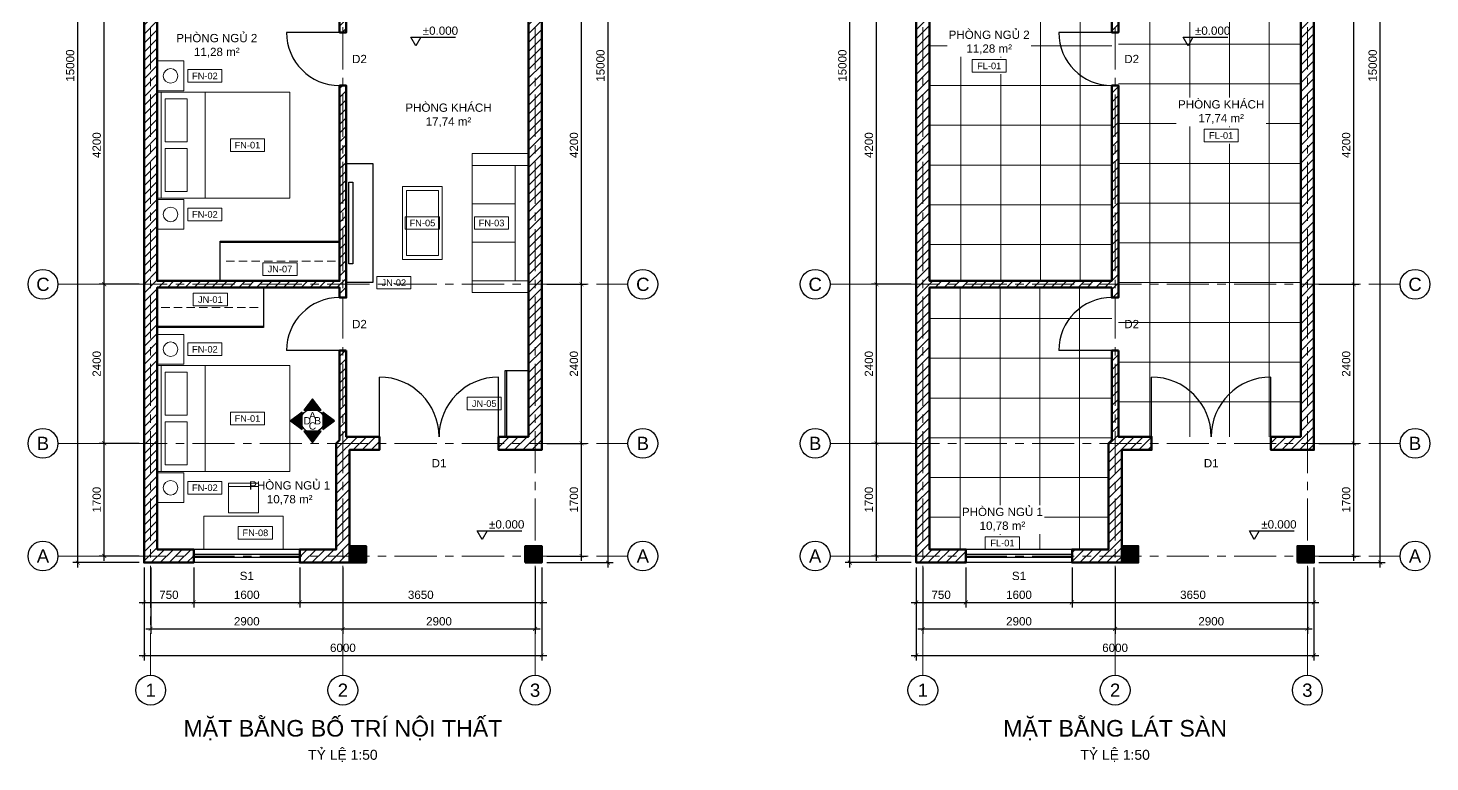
# Model space of a CAD drawing. Header units: millimetres. Extents: x -3500 to 198005, y -63125 to 18900.
# Drawn here: x 79638 to 100788, y -3008 to 8067 of the extents above; entities that cross this region are included whole.
import ezdxf
from ezdxf.enums import TextEntityAlignment as Align

# ---------------------------------------------------------------- set-up
doc = ezdxf.new("R2010")
doc.units = ezdxf.units.MM
doc.header["$LTSCALE"] = 40
doc.linetypes.add('CENTER', pattern=[50.8, 31.75, -6.35, 6.35, -6.35])
doc.linetypes.add('HIDDEN', pattern=[9.525, 6.35, -3.175])
for name, color, linetype, lineweight in [('A-ANNO-DIMS', 1, 'Continuous', 18), ('A-ANNO-NOTE', 7, 'Continuous', 18), ('A-ANNO-ROOM', 7, 'Continuous', 25), ('A-ANNO-SYMB', 7, 'Continuous', 25), ('A-ANNO-TEXT', 7, 'Continuous', 18), ('A-DOOR', 3, 'Continuous', 25), ('A-FLOR-CASE', 30, 'Continuous', 25), ('A-FLOR-PATT', 8, 'Continuous', 9), ('A-FURN', 8, 'Continuous', 18), ('A-GLAZ', 4, 'Continuous', 25), ('A-HIDD', 8, 'HIDDEN', 18), ('A-WALL', 7, 'Continuous', 50), ('A-WALL-PATT', 8, 'Continuous', 9), ('S-COLS', 7, 'Continuous', 50), ('S-COLS-PATT', 8, 'Continuous', 9), ('S-GRID', 1, 'CENTER', 18), ('S-GRID-IDEN', 7, 'Continuous', 25)]:
    doc.layers.add(name, color=color, linetype=linetype, lineweight=lineweight)
doc.styles.add('MCP-ARIAL', font='arial.ttf')
doc.dimstyles.new('MCP-1-50', dxfattribs={"dimscale": 50, "dimtxt": 2.5, "dimasz": 1.2, "dimexe": 1.5, "dimexo": 1.5, "dimgap": 1, "dimtad": 1, "dimdec": 0, "dimdsep": 46, "dimtxsty": 'MCP-ARIAL', "dimblk": 'ARCHTICK', "dimblk1": 'ARCHTICK', "dimblk2": 'ARCHTICK', "dimcen": 0.09, "dimdle": 1.5, "dimclrd": 256, "dimclre": 256, "dimclrt": 256, "dimadec": 0, "dimazin": 0, "dimtfac": 1, "dimtdec": 4, "dimtmove": 2, "dimatfit": 3, "dimfxl": 1, "dimtolj": 1, "dimtzin": 0, "dimarcsym": 0})

# ---------------------------------------------------------------- blocks, each defined once
blk = doc.blocks.new('_ArchTick')
at = {"color": 0, "linetype": 'ByBlock', "const_width": 0.15}
blk.add_lwpolyline([(-0.5, -0.5), (0.5, 0.5)], dxfattribs=at)
blk = doc.blocks.new('*D90')
at = {"layer": 'A-ANNO-DIMS', "lineweight": -2, "transparency": 16777216}
for p, q in [((81388, -75), (81388, -675)), ((82138, -75), (82138, -675)), ((81313, -600), (82213, -600))]:
    blk.add_line(p, q, dxfattribs=at)
at = {"layer": 'Defpoints', "color": 0, "transparency": 16777216}
for p in [(81388, 0), (82138, 0), (82138, -600)]:
    blk.add_point(p, dxfattribs=at)
at = {"layer": 'A-ANNO-DIMS', "lineweight": -2, "transparency": 16777216, "xscale": 60, "yscale": 60, "zscale": 60, "rotation": 180}
blk.add_blockref('_ArchTick', (81388, -600), dxfattribs=at)
at = {"layer": 'A-ANNO-DIMS', "lineweight": -2, "transparency": 16777216, "xscale": 60, "yscale": 60, "zscale": 60}
blk.add_blockref('_ArchTick', (82138, -600), dxfattribs=at)
at = {"layer": 'A-ANNO-DIMS', "transparency": 16777216, "insert": (81763, -486), "char_height": 125, "attachment_point": 5, "style": 'MCP-ARIAL'}
blk.add_mtext('\\A1;750', dxfattribs=at)
blk = doc.blocks.new('*D91')
at = {"layer": 'A-ANNO-DIMS', "lineweight": -2, "transparency": 16777216}
for p, q in [((82138, -75), (82138, -675)), ((83738, -75), (83738, -675)), ((82063, -600), (83813, -600))]:
    blk.add_line(p, q, dxfattribs=at)
at = {"layer": 'Defpoints', "color": 0, "transparency": 16777216}
for p in [(82138, 0), (83738, 0), (83738, -600)]:
    blk.add_point(p, dxfattribs=at)
at = {"layer": 'A-ANNO-DIMS', "lineweight": -2, "transparency": 16777216, "xscale": 60, "yscale": 60, "zscale": 60, "rotation": 180}
blk.add_blockref('_ArchTick', (82138, -600), dxfattribs=at)
at = {"layer": 'A-ANNO-DIMS', "lineweight": -2, "transparency": 16777216, "xscale": 60, "yscale": 60, "zscale": 60}
blk.add_blockref('_ArchTick', (83738, -600), dxfattribs=at)
at = {"layer": 'A-ANNO-DIMS', "transparency": 16777216, "insert": (82938, -486), "char_height": 125, "attachment_point": 5, "style": 'MCP-ARIAL'}
blk.add_mtext('\\A1;1600', dxfattribs=at)
blk = doc.blocks.new('*D92')
at = {"layer": 'A-ANNO-DIMS', "lineweight": -2, "transparency": 16777216}
for p, q in [((83738, -75), (83738, -675)), ((87388, -75), (87388, -675)), ((83663, -600), (87463, -600))]:
    blk.add_line(p, q, dxfattribs=at)
at = {"layer": 'Defpoints', "color": 0, "transparency": 16777216}
for p in [(83738, 0), (87388, 0), (87388, -600)]:
    blk.add_point(p, dxfattribs=at)
at = {"layer": 'A-ANNO-DIMS', "lineweight": -2, "transparency": 16777216, "xscale": 60, "yscale": 60, "zscale": 60, "rotation": 180}
blk.add_blockref('_ArchTick', (83738, -600), dxfattribs=at)
at = {"layer": 'A-ANNO-DIMS', "lineweight": -2, "transparency": 16777216, "xscale": 60, "yscale": 60, "zscale": 60}
blk.add_blockref('_ArchTick', (87388, -600), dxfattribs=at)
at = {"layer": 'A-ANNO-DIMS', "transparency": 16777216, "insert": (85563, -486), "char_height": 125, "attachment_point": 5, "style": 'MCP-ARIAL'}
blk.add_mtext('\\A1;3650', dxfattribs=at)
blk = doc.blocks.new('*D93')
at = {"layer": 'A-ANNO-DIMS', "lineweight": -2, "transparency": 16777216}
for p, q in [((81488, -75), (81488, -1075)), ((84388, -75), (84388, -1075)), ((81413, -1000), (84463, -1000))]:
    blk.add_line(p, q, dxfattribs=at)
at = {"layer": 'Defpoints', "color": 0, "transparency": 16777216}
for p in [(81488, 0), (84388, 0), (84388, -1000)]:
    blk.add_point(p, dxfattribs=at)
at = {"layer": 'A-ANNO-DIMS', "lineweight": -2, "transparency": 16777216, "xscale": 60, "yscale": 60, "zscale": 60, "rotation": 180}
blk.add_blockref('_ArchTick', (81488, -1000), dxfattribs=at)
at = {"layer": 'A-ANNO-DIMS', "lineweight": -2, "transparency": 16777216, "xscale": 60, "yscale": 60, "zscale": 60}
blk.add_blockref('_ArchTick', (84388, -1000), dxfattribs=at)
at = {"layer": 'A-ANNO-DIMS', "transparency": 16777216, "insert": (82938, -886), "char_height": 125, "attachment_point": 5, "style": 'MCP-ARIAL'}
blk.add_mtext('\\A1;2900', dxfattribs=at)
blk = doc.blocks.new('*D94')
at = {"layer": 'A-ANNO-DIMS', "lineweight": -2, "transparency": 16777216}
for p, q in [((84388, -75), (84388, -1075)), ((87288, -75), (87288, -1075)), ((84313, -1000), (87363, -1000))]:
    blk.add_line(p, q, dxfattribs=at)
at = {"layer": 'Defpoints', "color": 0, "transparency": 16777216}
for p in [(84388, 0), (87288, 0), (87288, -1000)]:
    blk.add_point(p, dxfattribs=at)
at = {"layer": 'A-ANNO-DIMS', "lineweight": -2, "transparency": 16777216, "xscale": 60, "yscale": 60, "zscale": 60, "rotation": 180}
blk.add_blockref('_ArchTick', (84388, -1000), dxfattribs=at)
at = {"layer": 'A-ANNO-DIMS', "lineweight": -2, "transparency": 16777216, "xscale": 60, "yscale": 60, "zscale": 60}
blk.add_blockref('_ArchTick', (87288, -1000), dxfattribs=at)
at = {"layer": 'A-ANNO-DIMS', "transparency": 16777216, "insert": (85838, -886), "char_height": 125, "attachment_point": 5, "style": 'MCP-ARIAL'}
blk.add_mtext('\\A1;2900', dxfattribs=at)
blk = doc.blocks.new('*D95')
at = {"layer": 'A-ANNO-DIMS', "lineweight": -2, "transparency": 16777216}
for p, q in [((81388, -75), (81388, -1475)), ((87388, -75), (87388, -1475)), ((81313, -1400), (87463, -1400))]:
    blk.add_line(p, q, dxfattribs=at)
at = {"layer": 'Defpoints', "color": 0, "transparency": 16777216}
for p in [(81388, 0), (87388, 0), (87388, -1400)]:
    blk.add_point(p, dxfattribs=at)
at = {"layer": 'A-ANNO-DIMS', "lineweight": -2, "transparency": 16777216, "xscale": 60, "yscale": 60, "zscale": 60, "rotation": 180}
blk.add_blockref('_ArchTick', (81388, -1400), dxfattribs=at)
at = {"layer": 'A-ANNO-DIMS', "lineweight": -2, "transparency": 16777216, "xscale": 60, "yscale": 60, "zscale": 60}
blk.add_blockref('_ArchTick', (87388, -1400), dxfattribs=at)
at = {"layer": 'A-ANNO-DIMS', "transparency": 16777216, "insert": (84388, -1286), "char_height": 125, "attachment_point": 5, "style": 'MCP-ARIAL'}
blk.add_mtext('\\A1;6000', dxfattribs=at)
blk = doc.blocks.new('*D96')
at = {"layer": 'A-ANNO-DIMS', "lineweight": -2, "transparency": 16777216}
for p, q in [((81313, 1800), (80713, 1800)), ((80788, 25), (80788, 1875)), ((81313, 100), (80713, 100))]:
    blk.add_line(p, q, dxfattribs=at)
at = {"layer": 'Defpoints', "color": 0, "transparency": 16777216}
for p in [(80788, 1800), (81388, 1800), (81388, 100)]:
    blk.add_point(p, dxfattribs=at)
at = {"layer": 'A-ANNO-DIMS', "lineweight": -2, "transparency": 16777216, "xscale": 60, "yscale": 60, "zscale": 60}
for p, rotation in [((80788, 1800), 90), ((80788, 100), 270)]:
    blk.add_blockref('_ArchTick', p, dxfattribs=dict(at, rotation=rotation))
at = {"layer": 'A-ANNO-DIMS', "transparency": 16777216, "insert": (80674, 950), "char_height": 125, "attachment_point": 5, "rotation": 90, "style": 'MCP-ARIAL'}
blk.add_mtext('\\A1;1700', dxfattribs=at)
blk = doc.blocks.new('*D97')
at = {"layer": 'A-ANNO-DIMS', "lineweight": -2, "transparency": 16777216}
for p, q in [((80788, 1725), (80788, 4275)), ((81313, 4200), (80713, 4200)), ((81313, 1800), (80713, 1800))]:
    blk.add_line(p, q, dxfattribs=at)
at = {"layer": 'Defpoints', "color": 0, "transparency": 16777216}
for p in [(80788, 4200), (81388, 4200), (81388, 1800)]:
    blk.add_point(p, dxfattribs=at)
at = {"layer": 'A-ANNO-DIMS', "lineweight": -2, "transparency": 16777216, "xscale": 60, "yscale": 60, "zscale": 60}
for p, rotation in [((80788, 4200), 90), ((80788, 1800), 270)]:
    blk.add_blockref('_ArchTick', p, dxfattribs=dict(at, rotation=rotation))
at = {"layer": 'A-ANNO-DIMS', "transparency": 16777216, "insert": (80674, 3000), "char_height": 125, "attachment_point": 5, "rotation": 90, "style": 'MCP-ARIAL'}
blk.add_mtext('\\A1;2400', dxfattribs=at)
blk = doc.blocks.new('*D98')
at = {"layer": 'A-ANNO-DIMS', "lineweight": -2, "transparency": 16777216}
for p, q in [((80788, 4125), (80788, 8475)), ((81313, 8400), (80713, 8400)), ((81313, 4200), (80713, 4200))]:
    blk.add_line(p, q, dxfattribs=at)
at = {"layer": 'Defpoints', "color": 0, "transparency": 16777216}
for p in [(80788, 8400), (81388, 8400), (81388, 4200)]:
    blk.add_point(p, dxfattribs=at)
at = {"layer": 'A-ANNO-DIMS', "lineweight": -2, "transparency": 16777216, "xscale": 60, "yscale": 60, "zscale": 60}
for p, rotation in [((80788, 8400), 90), ((80788, 4200), 270)]:
    blk.add_blockref('_ArchTick', p, dxfattribs=dict(at, rotation=rotation))
at = {"layer": 'A-ANNO-DIMS', "transparency": 16777216, "insert": (80674, 6300), "char_height": 125, "attachment_point": 5, "rotation": 90, "style": 'MCP-ARIAL'}
blk.add_mtext('\\A1;4200', dxfattribs=at)
blk = doc.blocks.new('*D101')
at = {"layer": 'A-ANNO-DIMS', "lineweight": -2, "transparency": 16777216}
for p, q in [((80388, -75), (80388, 15075)), ((81313, 15000), (80313, 15000)), ((81313, 0), (80313, 0))]:
    blk.add_line(p, q, dxfattribs=at)
at = {"layer": 'Defpoints', "color": 0, "transparency": 16777216}
for p in [(80388, 15000), (81388, 15000), (81388, 0)]:
    blk.add_point(p, dxfattribs=at)
at = {"layer": 'A-ANNO-DIMS', "lineweight": -2, "transparency": 16777216, "xscale": 60, "yscale": 60, "zscale": 60}
for p, rotation in [((80388, 15000), 90), ((80388, 0), 270)]:
    blk.add_blockref('_ArchTick', p, dxfattribs=dict(at, rotation=rotation))
at = {"layer": 'A-ANNO-DIMS', "transparency": 16777216, "insert": (80274, 7500), "char_height": 125, "attachment_point": 5, "rotation": 90, "style": 'MCP-ARIAL'}
blk.add_mtext('\\A1;15000', dxfattribs=at)
blk = doc.blocks.new('*D102')
at = {"layer": 'A-ANNO-DIMS', "lineweight": -2, "transparency": 16777216}
for p, q in [((87463, 1800), (88063, 1800)), ((87988, 25), (87988, 1875)), ((87463, 100), (88063, 100))]:
    blk.add_line(p, q, dxfattribs=at)
at = {"layer": 'Defpoints', "color": 0, "transparency": 16777216}
for p in [(87388, 1800), (87988, 1800), (87388, 100)]:
    blk.add_point(p, dxfattribs=at)
at = {"layer": 'A-ANNO-DIMS', "lineweight": -2, "transparency": 16777216, "xscale": 60, "yscale": 60, "zscale": 60}
for p, rotation in [((87988, 1800), 90), ((87988, 100), 270)]:
    blk.add_blockref('_ArchTick', p, dxfattribs=dict(at, rotation=rotation))
at = {"layer": 'A-ANNO-DIMS', "transparency": 16777216, "insert": (87874, 950), "char_height": 125, "attachment_point": 5, "rotation": 90, "style": 'MCP-ARIAL'}
blk.add_mtext('\\A1;1700', dxfattribs=at)
blk = doc.blocks.new('*D103')
at = {"layer": 'A-ANNO-DIMS', "lineweight": -2, "transparency": 16777216}
for p, q in [((87988, 1725), (87988, 4275)), ((87463, 4200), (88063, 4200)), ((87463, 1800), (88063, 1800))]:
    blk.add_line(p, q, dxfattribs=at)
at = {"layer": 'Defpoints', "color": 0, "transparency": 16777216}
for p in [(87388, 4200), (87988, 4200), (87388, 1800)]:
    blk.add_point(p, dxfattribs=at)
at = {"layer": 'A-ANNO-DIMS', "lineweight": -2, "transparency": 16777216, "xscale": 60, "yscale": 60, "zscale": 60}
for p, rotation in [((87988, 4200), 90), ((87988, 1800), 270)]:
    blk.add_blockref('_ArchTick', p, dxfattribs=dict(at, rotation=rotation))
at = {"layer": 'A-ANNO-DIMS', "transparency": 16777216, "insert": (87874, 3000), "char_height": 125, "attachment_point": 5, "rotation": 90, "style": 'MCP-ARIAL'}
blk.add_mtext('\\A1;2400', dxfattribs=at)
blk = doc.blocks.new('*D104')
at = {"layer": 'A-ANNO-DIMS', "lineweight": -2, "transparency": 16777216}
for p, q in [((87988, 4125), (87988, 8475)), ((87463, 8400), (88063, 8400)), ((87463, 4200), (88063, 4200))]:
    blk.add_line(p, q, dxfattribs=at)
at = {"layer": 'Defpoints', "color": 0, "transparency": 16777216}
for p in [(87388, 8400), (87988, 8400), (87388, 4200)]:
    blk.add_point(p, dxfattribs=at)
at = {"layer": 'A-ANNO-DIMS', "lineweight": -2, "transparency": 16777216, "xscale": 60, "yscale": 60, "zscale": 60}
for p, rotation in [((87988, 8400), 90), ((87988, 4200), 270)]:
    blk.add_blockref('_ArchTick', p, dxfattribs=dict(at, rotation=rotation))
at = {"layer": 'A-ANNO-DIMS', "transparency": 16777216, "insert": (87874, 6300), "char_height": 125, "attachment_point": 5, "rotation": 90, "style": 'MCP-ARIAL'}
blk.add_mtext('\\A1;4200', dxfattribs=at)
blk = doc.blocks.new('*D107')
at = {"layer": 'A-ANNO-DIMS', "lineweight": -2, "transparency": 16777216}
for p, q in [((88388, -75), (88388, 15075)), ((87463, 15000), (88463, 15000)), ((87463, 0), (88463, 0))]:
    blk.add_line(p, q, dxfattribs=at)
at = {"layer": 'Defpoints', "color": 0, "transparency": 16777216}
for p in [(87388, 15000), (88388, 15000), (87388, 0)]:
    blk.add_point(p, dxfattribs=at)
at = {"layer": 'A-ANNO-DIMS', "lineweight": -2, "transparency": 16777216, "xscale": 60, "yscale": 60, "zscale": 60}
for p, rotation in [((88388, 15000), 90), ((88388, 0), 270)]:
    blk.add_blockref('_ArchTick', p, dxfattribs=dict(at, rotation=rotation))
at = {"layer": 'A-ANNO-DIMS', "transparency": 16777216, "insert": (88274, 7500), "char_height": 125, "attachment_point": 5, "rotation": 90, "style": 'MCP-ARIAL'}
blk.add_mtext('\\A1;15000', dxfattribs=at)
blk = doc.blocks.new('*D108')
at = {"layer": 'A-ANNO-DIMS', "lineweight": -2, "transparency": 16777216}
for p, q in [((93038, -75), (93038, -675)), ((93788, -75), (93788, -675)), ((92963, -600), (93863, -600))]:
    blk.add_line(p, q, dxfattribs=at)
at = {"layer": 'Defpoints', "color": 0, "transparency": 16777216}
for p in [(93038, 0), (93788, 0), (93788, -600)]:
    blk.add_point(p, dxfattribs=at)
at = {"layer": 'A-ANNO-DIMS', "lineweight": -2, "transparency": 16777216, "xscale": 60, "yscale": 60, "zscale": 60, "rotation": 180}
blk.add_blockref('_ArchTick', (93038, -600), dxfattribs=at)
at = {"layer": 'A-ANNO-DIMS', "lineweight": -2, "transparency": 16777216, "xscale": 60, "yscale": 60, "zscale": 60}
blk.add_blockref('_ArchTick', (93788, -600), dxfattribs=at)
at = {"layer": 'A-ANNO-DIMS', "transparency": 16777216, "insert": (93413, -486), "char_height": 125, "attachment_point": 5, "style": 'MCP-ARIAL'}
blk.add_mtext('\\A1;750', dxfattribs=at)
blk = doc.blocks.new('*D109')
at = {"layer": 'A-ANNO-DIMS', "lineweight": -2, "transparency": 16777216}
for p, q in [((93788, -75), (93788, -675)), ((95388, -75), (95388, -675)), ((93713, -600), (95463, -600))]:
    blk.add_line(p, q, dxfattribs=at)
at = {"layer": 'Defpoints', "color": 0, "transparency": 16777216}
for p in [(93788, 0), (95388, 0), (95388, -600)]:
    blk.add_point(p, dxfattribs=at)
at = {"layer": 'A-ANNO-DIMS', "lineweight": -2, "transparency": 16777216, "xscale": 60, "yscale": 60, "zscale": 60, "rotation": 180}
blk.add_blockref('_ArchTick', (93788, -600), dxfattribs=at)
at = {"layer": 'A-ANNO-DIMS', "lineweight": -2, "transparency": 16777216, "xscale": 60, "yscale": 60, "zscale": 60}
blk.add_blockref('_ArchTick', (95388, -600), dxfattribs=at)
at = {"layer": 'A-ANNO-DIMS', "transparency": 16777216, "insert": (94588, -486), "char_height": 125, "attachment_point": 5, "style": 'MCP-ARIAL'}
blk.add_mtext('\\A1;1600', dxfattribs=at)
blk = doc.blocks.new('*D110')
at = {"layer": 'A-ANNO-DIMS', "lineweight": -2, "transparency": 16777216}
for p, q in [((95388, -75), (95388, -675)), ((99038, -75), (99038, -675)), ((95313, -600), (99113, -600))]:
    blk.add_line(p, q, dxfattribs=at)
at = {"layer": 'Defpoints', "color": 0, "transparency": 16777216}
for p in [(95388, 0), (99038, 0), (99038, -600)]:
    blk.add_point(p, dxfattribs=at)
at = {"layer": 'A-ANNO-DIMS', "lineweight": -2, "transparency": 16777216, "xscale": 60, "yscale": 60, "zscale": 60, "rotation": 180}
blk.add_blockref('_ArchTick', (95388, -600), dxfattribs=at)
at = {"layer": 'A-ANNO-DIMS', "lineweight": -2, "transparency": 16777216, "xscale": 60, "yscale": 60, "zscale": 60}
blk.add_blockref('_ArchTick', (99038, -600), dxfattribs=at)
at = {"layer": 'A-ANNO-DIMS', "transparency": 16777216, "insert": (97213, -486), "char_height": 125, "attachment_point": 5, "style": 'MCP-ARIAL'}
blk.add_mtext('\\A1;3650', dxfattribs=at)
blk = doc.blocks.new('*D111')
at = {"layer": 'A-ANNO-DIMS', "lineweight": -2, "transparency": 16777216}
for p, q in [((93138, -75), (93138, -1075)), ((96038, -75), (96038, -1075)), ((93063, -1000), (96113, -1000))]:
    blk.add_line(p, q, dxfattribs=at)
at = {"layer": 'Defpoints', "color": 0, "transparency": 16777216}
for p in [(93138, 0), (96038, 0), (96038, -1000)]:
    blk.add_point(p, dxfattribs=at)
at = {"layer": 'A-ANNO-DIMS', "lineweight": -2, "transparency": 16777216, "xscale": 60, "yscale": 60, "zscale": 60, "rotation": 180}
blk.add_blockref('_ArchTick', (93138, -1000), dxfattribs=at)
at = {"layer": 'A-ANNO-DIMS', "lineweight": -2, "transparency": 16777216, "xscale": 60, "yscale": 60, "zscale": 60}
blk.add_blockref('_ArchTick', (96038, -1000), dxfattribs=at)
at = {"layer": 'A-ANNO-DIMS', "transparency": 16777216, "insert": (94588, -886), "char_height": 125, "attachment_point": 5, "style": 'MCP-ARIAL'}
blk.add_mtext('\\A1;2900', dxfattribs=at)
blk = doc.blocks.new('*D112')
at = {"layer": 'A-ANNO-DIMS', "lineweight": -2, "transparency": 16777216}
for p, q in [((96038, -75), (96038, -1075)), ((98938, -75), (98938, -1075)), ((95963, -1000), (99013, -1000))]:
    blk.add_line(p, q, dxfattribs=at)
at = {"layer": 'Defpoints', "color": 0, "transparency": 16777216}
for p in [(96038, 0), (98938, 0), (98938, -1000)]:
    blk.add_point(p, dxfattribs=at)
at = {"layer": 'A-ANNO-DIMS', "lineweight": -2, "transparency": 16777216, "xscale": 60, "yscale": 60, "zscale": 60, "rotation": 180}
blk.add_blockref('_ArchTick', (96038, -1000), dxfattribs=at)
at = {"layer": 'A-ANNO-DIMS', "lineweight": -2, "transparency": 16777216, "xscale": 60, "yscale": 60, "zscale": 60}
blk.add_blockref('_ArchTick', (98938, -1000), dxfattribs=at)
at = {"layer": 'A-ANNO-DIMS', "transparency": 16777216, "insert": (97488, -886), "char_height": 125, "attachment_point": 5, "style": 'MCP-ARIAL'}
blk.add_mtext('\\A1;2900', dxfattribs=at)
blk = doc.blocks.new('*D113')
at = {"layer": 'A-ANNO-DIMS', "lineweight": -2, "transparency": 16777216}
for p, q in [((93038, -75), (93038, -1475)), ((99038, -75), (99038, -1475)), ((92963, -1400), (99113, -1400))]:
    blk.add_line(p, q, dxfattribs=at)
at = {"layer": 'Defpoints', "color": 0, "transparency": 16777216}
for p in [(93038, 0), (99038, 0), (99038, -1400)]:
    blk.add_point(p, dxfattribs=at)
at = {"layer": 'A-ANNO-DIMS', "lineweight": -2, "transparency": 16777216, "xscale": 60, "yscale": 60, "zscale": 60, "rotation": 180}
blk.add_blockref('_ArchTick', (93038, -1400), dxfattribs=at)
at = {"layer": 'A-ANNO-DIMS', "lineweight": -2, "transparency": 16777216, "xscale": 60, "yscale": 60, "zscale": 60}
blk.add_blockref('_ArchTick', (99038, -1400), dxfattribs=at)
at = {"layer": 'A-ANNO-DIMS', "transparency": 16777216, "insert": (96038, -1286), "char_height": 125, "attachment_point": 5, "style": 'MCP-ARIAL'}
blk.add_mtext('\\A1;6000', dxfattribs=at)
blk = doc.blocks.new('*D114')
at = {"layer": 'A-ANNO-DIMS', "lineweight": -2, "transparency": 16777216}
for p, q in [((92963, 1800), (92363, 1800)), ((92438, 25), (92438, 1875)), ((92963, 100), (92363, 100))]:
    blk.add_line(p, q, dxfattribs=at)
at = {"layer": 'Defpoints', "color": 0, "transparency": 16777216}
for p in [(92438, 1800), (93038, 1800), (93038, 100)]:
    blk.add_point(p, dxfattribs=at)
at = {"layer": 'A-ANNO-DIMS', "lineweight": -2, "transparency": 16777216, "xscale": 60, "yscale": 60, "zscale": 60}
for p, rotation in [((92438, 1800), 90), ((92438, 100), 270)]:
    blk.add_blockref('_ArchTick', p, dxfattribs=dict(at, rotation=rotation))
at = {"layer": 'A-ANNO-DIMS', "transparency": 16777216, "insert": (92324, 950), "char_height": 125, "attachment_point": 5, "rotation": 90, "style": 'MCP-ARIAL'}
blk.add_mtext('\\A1;1700', dxfattribs=at)
blk = doc.blocks.new('*D115')
at = {"layer": 'A-ANNO-DIMS', "lineweight": -2, "transparency": 16777216}
for p, q in [((92438, 1725), (92438, 4275)), ((92963, 4200), (92363, 4200)), ((92963, 1800), (92363, 1800))]:
    blk.add_line(p, q, dxfattribs=at)
at = {"layer": 'Defpoints', "color": 0, "transparency": 16777216}
for p in [(92438, 4200), (93038, 4200), (93038, 1800)]:
    blk.add_point(p, dxfattribs=at)
at = {"layer": 'A-ANNO-DIMS', "lineweight": -2, "transparency": 16777216, "xscale": 60, "yscale": 60, "zscale": 60}
for p, rotation in [((92438, 4200), 90), ((92438, 1800), 270)]:
    blk.add_blockref('_ArchTick', p, dxfattribs=dict(at, rotation=rotation))
at = {"layer": 'A-ANNO-DIMS', "transparency": 16777216, "insert": (92324, 3000), "char_height": 125, "attachment_point": 5, "rotation": 90, "style": 'MCP-ARIAL'}
blk.add_mtext('\\A1;2400', dxfattribs=at)
blk = doc.blocks.new('*D116')
at = {"layer": 'A-ANNO-DIMS', "lineweight": -2, "transparency": 16777216}
for p, q in [((92438, 4125), (92438, 8475)), ((92963, 8400), (92363, 8400)), ((92963, 4200), (92363, 4200))]:
    blk.add_line(p, q, dxfattribs=at)
at = {"layer": 'Defpoints', "color": 0, "transparency": 16777216}
for p in [(92438, 8400), (93038, 8400), (93038, 4200)]:
    blk.add_point(p, dxfattribs=at)
at = {"layer": 'A-ANNO-DIMS', "lineweight": -2, "transparency": 16777216, "xscale": 60, "yscale": 60, "zscale": 60}
for p, rotation in [((92438, 8400), 90), ((92438, 4200), 270)]:
    blk.add_blockref('_ArchTick', p, dxfattribs=dict(at, rotation=rotation))
at = {"layer": 'A-ANNO-DIMS', "transparency": 16777216, "insert": (92324, 6300), "char_height": 125, "attachment_point": 5, "rotation": 90, "style": 'MCP-ARIAL'}
blk.add_mtext('\\A1;4200', dxfattribs=at)
blk = doc.blocks.new('*D119')
at = {"layer": 'A-ANNO-DIMS', "lineweight": -2, "transparency": 16777216}
for p, q in [((92038, -75), (92038, 15075)), ((92963, 15000), (91963, 15000)), ((92963, 0), (91963, 0))]:
    blk.add_line(p, q, dxfattribs=at)
at = {"layer": 'Defpoints', "color": 0, "transparency": 16777216}
for p in [(92038, 15000), (93038, 15000), (93038, 0)]:
    blk.add_point(p, dxfattribs=at)
at = {"layer": 'A-ANNO-DIMS', "lineweight": -2, "transparency": 16777216, "xscale": 60, "yscale": 60, "zscale": 60}
for p, rotation in [((92038, 15000), 90), ((92038, 0), 270)]:
    blk.add_blockref('_ArchTick', p, dxfattribs=dict(at, rotation=rotation))
at = {"layer": 'A-ANNO-DIMS', "transparency": 16777216, "insert": (91924, 7500), "char_height": 125, "attachment_point": 5, "rotation": 90, "style": 'MCP-ARIAL'}
blk.add_mtext('\\A1;15000', dxfattribs=at)
blk = doc.blocks.new('*D120')
at = {"layer": 'A-ANNO-DIMS', "lineweight": -2, "transparency": 16777216}
for p, q in [((99113, 1800), (99713, 1800)), ((99638, 25), (99638, 1875)), ((99113, 100), (99713, 100))]:
    blk.add_line(p, q, dxfattribs=at)
at = {"layer": 'Defpoints', "color": 0, "transparency": 16777216}
for p in [(99038, 1800), (99638, 1800), (99038, 100)]:
    blk.add_point(p, dxfattribs=at)
at = {"layer": 'A-ANNO-DIMS', "lineweight": -2, "transparency": 16777216, "xscale": 60, "yscale": 60, "zscale": 60}
for p, rotation in [((99638, 1800), 90), ((99638, 100), 270)]:
    blk.add_blockref('_ArchTick', p, dxfattribs=dict(at, rotation=rotation))
at = {"layer": 'A-ANNO-DIMS', "transparency": 16777216, "insert": (99524, 950), "char_height": 125, "attachment_point": 5, "rotation": 90, "style": 'MCP-ARIAL'}
blk.add_mtext('\\A1;1700', dxfattribs=at)
blk = doc.blocks.new('*D121')
at = {"layer": 'A-ANNO-DIMS', "lineweight": -2, "transparency": 16777216}
for p, q in [((99638, 1725), (99638, 4275)), ((99113, 4200), (99713, 4200)), ((99113, 1800), (99713, 1800))]:
    blk.add_line(p, q, dxfattribs=at)
at = {"layer": 'Defpoints', "color": 0, "transparency": 16777216}
for p in [(99038, 4200), (99638, 4200), (99038, 1800)]:
    blk.add_point(p, dxfattribs=at)
at = {"layer": 'A-ANNO-DIMS', "lineweight": -2, "transparency": 16777216, "xscale": 60, "yscale": 60, "zscale": 60}
for p, rotation in [((99638, 4200), 90), ((99638, 1800), 270)]:
    blk.add_blockref('_ArchTick', p, dxfattribs=dict(at, rotation=rotation))
at = {"layer": 'A-ANNO-DIMS', "transparency": 16777216, "insert": (99524, 3000), "char_height": 125, "attachment_point": 5, "rotation": 90, "style": 'MCP-ARIAL'}
blk.add_mtext('\\A1;2400', dxfattribs=at)
blk = doc.blocks.new('*D122')
at = {"layer": 'A-ANNO-DIMS', "lineweight": -2, "transparency": 16777216}
for p, q in [((99638, 4125), (99638, 8475)), ((99113, 8400), (99713, 8400)), ((99113, 4200), (99713, 4200))]:
    blk.add_line(p, q, dxfattribs=at)
at = {"layer": 'Defpoints', "color": 0, "transparency": 16777216}
for p in [(99038, 8400), (99638, 8400), (99038, 4200)]:
    blk.add_point(p, dxfattribs=at)
at = {"layer": 'A-ANNO-DIMS', "lineweight": -2, "transparency": 16777216, "xscale": 60, "yscale": 60, "zscale": 60}
for p, rotation in [((99638, 8400), 90), ((99638, 4200), 270)]:
    blk.add_blockref('_ArchTick', p, dxfattribs=dict(at, rotation=rotation))
at = {"layer": 'A-ANNO-DIMS', "transparency": 16777216, "insert": (99524, 6300), "char_height": 125, "attachment_point": 5, "rotation": 90, "style": 'MCP-ARIAL'}
blk.add_mtext('\\A1;4200', dxfattribs=at)
blk = doc.blocks.new('*D125')
at = {"layer": 'A-ANNO-DIMS', "lineweight": -2, "transparency": 16777216}
for p, q in [((100038, -75), (100038, 15075)), ((99113, 15000), (100113, 15000)), ((99113, 0), (100113, 0))]:
    blk.add_line(p, q, dxfattribs=at)
at = {"layer": 'Defpoints', "color": 0, "transparency": 16777216}
for p in [(99038, 15000), (100038, 15000), (99038, 0)]:
    blk.add_point(p, dxfattribs=at)
at = {"layer": 'A-ANNO-DIMS', "lineweight": -2, "transparency": 16777216, "xscale": 60, "yscale": 60, "zscale": 60}
for p, rotation in [((100038, 15000), 90), ((100038, 0), 270)]:
    blk.add_blockref('_ArchTick', p, dxfattribs=dict(at, rotation=rotation))
at = {"layer": 'A-ANNO-DIMS', "transparency": 16777216, "insert": (99924, 7500), "char_height": 125, "attachment_point": 5, "rotation": 90, "style": 'MCP-ARIAL'}
blk.add_mtext('\\A1;15000', dxfattribs=at)

msp = doc.modelspace()

# ---------------------------------------------------------------- hatches: boundary and pattern name
at = {"layer": 'A-ANNO-SYMB'}
for points in [[(83929.18, 2473.75), (83797.93, 2298.75), (84060.43, 2298.75)], [(83596.68, 2141.25), (83771.68, 2010), (83771.68, 2272.5)], [(84261.68, 2141.25), (84086.68, 2272.5), (84086.68, 2010)], [(83929.18, 1808.75), (84060.43, 1983.75), (83797.93, 1983.75)]]:
    msp.add_hatch(color=256, dxfattribs=at).paths.add_polyline_path(points, flags=16)
at = {"layer": 'A-WALL-PATT'}
h = msp.add_hatch(dxfattribs=at)
h.set_pattern_fill('ANSI31', color=256, scale=30, style=0)
h.paths.add_polyline_path([(84437.933, 3200), (84337.933, 3200), (84337.933, 1850), (84287.933, 1800), (84287.933, 200), (83737.933, 200), (83737.933, 0), (84487.933, 0), (84487.933, 1700), (84937.933, 1700), (84937.933, 1900), (84437.933, 1900)], flags=16)
h.paths.add_polyline_path([(86237.933, 12750), (86237.933, 12850), (85937.933, 12850), (85937.933, 12750)], flags=16)
h.paths.add_polyline_path([(84037.933, 13300), (83937.933, 13300), (83937.933, 12850), (83087.933, 12850), (83087.933, 12750), (85037.933, 12750), (85037.933, 12850), (84037.933, 12850)], flags=16)
h.paths.add_polyline_path([(83937.933, 13900), (84037.933, 13900), (84037.933, 14800), (87187.933, 14800), (87187.933, 12850), (87037.933, 12850), (87037.933, 12750), (87187.933, 12750), (87187.933, 8450), (86737.933, 8450), (86737.933, 8350), (87187.933, 8350), (87187.933, 1900), (86737.933, 1900), (86737.933, 1700), (87387.933, 1700), (87387.933, 15000), (81387.933, 15000), (81387.933, 0), (82137.933, 0), (82137.933, 200), (81587.933, 200), (81587.933, 4150), (84337.933, 4150), (84337.933, 4000), (84437.933, 4000), (84437.933, 7200), (84337.933, 7200), (84337.933, 4250), (81587.933, 4250), (81587.933, 8350), (84337.933, 8350), (84337.933, 8000), (84437.933, 8000), (84437.933, 8350), (84937.933, 8350), (84937.933, 8450), (81587.933, 8450), (81587.933, 12750), (82387.933, 12750), (82387.933, 12850), (81587.933, 12850), (81587.933, 14800), (83937.933, 14800)], flags=16)
h = msp.add_hatch(dxfattribs=at)
h.set_pattern_fill('ANSI31', color=256, scale=30, style=0)
h.paths.add_polyline_path([(96087.933, 3200), (95987.933, 3200), (95987.933, 1850), (95937.933, 1800), (95937.933, 200), (95387.933, 200), (95387.933, 0), (96137.933, 0), (96137.933, 1700), (96587.933, 1700), (96587.933, 1900), (96087.933, 1900)], flags=16)
h.paths.add_polyline_path([(97887.933, 12750), (97887.933, 12850), (97587.933, 12850), (97587.933, 12750)], flags=16)
h.paths.add_polyline_path([(95687.933, 13300), (95587.933, 13300), (95587.933, 12850), (94737.933, 12850), (94737.933, 12750), (96687.933, 12750), (96687.933, 12850), (95687.933, 12850)], flags=16)
h.paths.add_polyline_path([(95587.933, 13900), (95687.933, 13900), (95687.933, 14800), (98837.933, 14800), (98837.933, 12850), (98687.933, 12850), (98687.933, 12750), (98837.933, 12750), (98837.933, 8450), (98387.933, 8450), (98387.933, 8350), (98837.933, 8350), (98837.933, 1900), (98387.933, 1900), (98387.933, 1700), (99037.933, 1700), (99037.933, 15000), (93037.933, 15000), (93037.933, 0), (93787.933, 0), (93787.933, 200), (93237.933, 200), (93237.933, 4150), (95987.933, 4150), (95987.933, 4000), (96087.933, 4000), (96087.933, 7200), (95987.933, 7200), (95987.933, 4250), (93237.933, 4250), (93237.933, 8350), (95987.933, 8350), (95987.933, 8000), (96087.933, 8000), (96087.933, 8350), (96587.933, 8350), (96587.933, 8450), (93237.933, 8450), (93237.933, 12750), (94037.933, 12750), (94037.933, 12850), (93237.933, 12850), (93237.933, 14800), (95587.933, 14800)], flags=16)
at = {"layer": 'S-COLS-PATT'}
for points in [[(84487.933, 0), (84737.933, 0), (84737.933, 250), (84487.933, 250)], [(87137.933, 0), (87387.933, 0), (87387.933, 250), (87137.933, 250)], [(96137.933, 0), (96387.933, 0), (96387.933, 250), (96137.933, 250)], [(98787.933, 0), (99037.933, 0), (99037.933, 250), (98787.933, 250)]]:
    msp.add_hatch(color=256, dxfattribs=at).paths.add_polyline_path(points, flags=16)

# ---------------------------------------------------------------- linework, layer by layer
at = {"layer": 'A-ANNO-NOTE'}
for points in [[(82047.93, 7250), (82563.93, 7250), (82563.93, 7440), (82047.93, 7440)], [(93879.93, 7401.25), (94395.93, 7401.25), (94395.93, 7591.25), (93879.93, 7591.25)], [(82689.93, 6205), (83205.93, 6205), (83205.93, 6395), (82689.93, 6395)], [(97379.93, 6351.25), (97895.93, 6351.25), (97895.93, 6541.25), (97379.93, 6541.25)], [(82047.93, 5160), (82563.93, 5160), (82563.93, 5350), (82047.93, 5350)], [(85329.93, 5030), (85845.93, 5030), (85845.93, 5220), (85329.93, 5220)], [(86372.43, 5030), (86888.43, 5030), (86888.43, 5220), (86372.43, 5220)], [(83179.93, 4335), (83695.93, 4335), (83695.93, 4525), (83179.93, 4525)], [(84897.93, 4130), (85413.93, 4130), (85413.93, 4320), (84897.93, 4320)], [(82129.93, 3875), (82645.93, 3875), (82645.93, 4065), (82129.93, 4065)], [(82047.93, 3125), (82563.93, 3125), (82563.93, 3315), (82047.93, 3315)], [(86261.93, 2305), (86777.93, 2305), (86777.93, 2495), (86261.93, 2495)], [(82689.93, 2080), (83205.93, 2080), (83205.93, 2270), (82689.93, 2270)], [(82047.93, 1035), (82563.93, 1035), (82563.93, 1225), (82047.93, 1225)], [(82809.93, 355), (83325.93, 355), (83325.93, 545), (82809.93, 545)], [(94079.93, 201.25), (94595.93, 201.25), (94595.93, 391.25), (94079.93, 391.25)]]:
    msp.add_lwpolyline(points, close=True, dxfattribs=at)
at = {"layer": 'A-ANNO-SYMB'}
for p, q in [((85412.933, 7927.5), (86087.933, 7927.5)), ((97062.933, 7927.5), (97737.933, 7927.5)), ((86412.933, 477.5), (87087.933, 477.5)), ((98062.933, 477.5), (98737.933, 477.5))]:
    msp.add_line(p, q, dxfattribs=at)
for points in [[(85487.933, 7800), (85412.933, 7927.5), (85562.933, 7927.5)], [(97137.933, 7800), (97062.933, 7927.5), (97212.933, 7927.5)], [(83929.18, 2473.75), (83797.93, 2298.75), (84060.43, 2298.75)], [(83596.68, 2141.25), (83771.68, 2010), (83771.68, 2272.5)], [(84261.68, 2141.25), (84086.68, 2272.5), (84086.68, 2010)], [(83929.18, 1808.75), (84060.43, 1983.75), (83797.93, 1983.75)], [(86487.933, 350), (86412.933, 477.5), (86562.933, 477.5)], [(98137.933, 350), (98062.933, 477.5), (98212.933, 477.5)]]:
    msp.add_lwpolyline(points, close=True, dxfattribs=at)
msp.add_circle((83929.18, 2141.25), 175, dxfattribs=at)
at = {"layer": 'A-DOOR'}
for p, q in [((84337.933, 8000), (83537.933, 8000)), ((95987.933, 8000), (95187.933, 8000)), ((84337.933, 3200), (83537.933, 3200)), ((95987.933, 3200), (95187.933, 3200)), ((84937.933, 1900), (84937.933, 2800)), ((86737.933, 1900), (86737.933, 2800)), ((96587.933, 1900), (96587.933, 2800)), ((98387.933, 1900), (98387.933, 2800))]:
    msp.add_line(p, q, dxfattribs=at)
for centre, radius, start, end in [((84337.933, 8000), 800, 180, 270), ((95987.933, 8000), 800, 180, 270), ((84337.933, 3200), 800, 90, 180), ((95987.933, 3200), 800, 90, 180), ((84937.933, 1900), 900, 0, 90), ((86737.933, 1900), 900, 90, 180), ((96587.933, 1900), 900, 0, 90), ((98387.933, 1900), 900, 90, 180)]:
    msp.add_arc(centre, radius, start, end, dxfattribs=at)
at = {"layer": 'A-FLOR-CASE'}
for p, q in [((84337.93, 4830), (82537.93, 4830)), ((82987.93, 4830), (82987.93, 4850)), ((83437.93, 4830), (83437.93, 4850)), ((83887.93, 4830), (83887.93, 4850)), ((81587.93, 3570), (83187.93, 3570)), ((81987.93, 3570), (81987.93, 3550)), ((82387.93, 3570), (82387.93, 3550)), ((82787.93, 3570), (82787.93, 3550)), ((86857.93, 2900), (86857.93, 1900))]:
    msp.add_line(p, q, dxfattribs=at)
for points in [[(84437.93, 4225), (84437.93, 6025), (84837.93, 6025), (84837.93, 4225)], [(84477.93, 4510), (84477.93, 5740), (84537.93, 5740), (84537.93, 4510)], [(84337.93, 4250), (82537.93, 4250), (82537.93, 4850), (84337.93, 4850)], [(81587.93, 4150), (83187.93, 4150), (83187.93, 3550), (81587.93, 3550)], [(87187.93, 2900), (87187.93, 1900), (86837.93, 1900), (86837.93, 2900)]]:
    msp.add_lwpolyline(points, close=True, dxfattribs=at)
at = {"layer": 'A-FLOR-PATT'}
for p, q in [((94912.93, 4250), (94912.93, 8350)), ((95512.93, 4250), (95512.93, 8350)), ((96562.93, 1900), (96562.93, 8350)), ((97162.93, 7018.75), (97162.93, 8350)), ((97762.93, 7018.75), (97762.93, 8350)), ((98362.93, 1900), (98362.93, 8350)), ((93237.93, 7800), (93502.93, 7800)), ((93712.93, 4250), (93712.93, 7631.25)), ((94312.93, 7621.25), (94312.93, 7631.25)), ((94772.93, 7800), (95987.93, 7800)), ((96087.93, 7825), (98837.93, 7825)), ((93237.93, 7200), (95987.93, 7200)), ((94312.93, 4250), (94312.93, 7371.25)), ((96087.93, 7225), (98837.93, 7225)), ((93237.93, 6600), (95987.93, 6600)), ((96087.93, 6625), (96957.31, 6625)), ((97162.93, 1900), (97162.93, 6581.25)), ((97762.93, 6571.25), (97762.93, 6581.25)), ((98318.56, 6625), (98837.93, 6625)), ((97762.93, 1900), (97762.93, 6321.25)), ((93237.93, 6000), (95987.93, 6000)), ((96087.93, 6025), (98837.93, 6025)), ((93237.93, 5400), (95987.93, 5400)), ((96087.93, 5425), (98837.93, 5425)), ((93237.93, 4800), (95987.93, 4800)), ((96087.93, 4825), (98837.93, 4825)), ((93702.76, 200), (93702.76, 4150)), ((94302.76, 868.75), (94302.76, 4150)), ((94902.76, 868.75), (94902.76, 4150)), ((95502.76, 200), (95502.76, 4150)), ((96087.93, 4225), (98837.93, 4225)), ((93237.93, 3683.76), (95987.93, 3683.76)), ((96087.93, 3625), (98837.93, 3625)), ((93237.93, 3083.76), (95987.93, 3083.76)), ((96087.93, 3025), (98837.93, 3025)), ((93237.93, 2483.76), (95987.93, 2483.76)), ((96087.93, 2425), (98837.93, 2425)), ((93237.93, 1883.76), (95987.93, 1883.76)), ((93237.93, 1283.76), (95937.93, 1283.76)), ((93237.93, 683.76), (93702.93, 683.76)), ((94972.93, 683.76), (95937.93, 683.76)), ((94302.76, 421.25), (94302.76, 431.25)), ((94902.76, 200), (94902.76, 431.25))]:
    msp.add_line(p, q, dxfattribs=at)
at = {"layer": 'A-FURN'}
for p, q in [((82307.93, 5500), (82307.93, 7100)), ((86987.93, 5415), (86337.93, 5415)), ((86987.93, 4835), (86337.93, 4835)), ((82307.93, 1375), (82307.93, 2975))]:
    msp.add_line(p, q, dxfattribs=at)
for points in [[(81587.93, 7120), (81587.93, 7570), (81987.93, 7570), (81987.93, 7120)], [(81587.93, 5500), (81587.93, 7100), (83587.93, 7100), (83587.93, 5500)], [(81587.93, 5500), (81587.93, 7100), (81647.93, 7100), (81647.93, 5500)], [(81707.93, 6350), (81707.93, 7000), (82037.93, 7000), (82037.93, 6350)], [(81707.93, 5600), (81707.93, 6250), (82037.93, 6250), (82037.93, 5600)], [(87187.93, 6175), (87187.93, 4075), (86337.93, 4075), (86337.93, 6175)], [(87187.93, 6175), (87187.93, 5995), (86337.93, 5995), (86337.93, 6175)], [(87187.93, 5995), (87187.93, 4255), (86987.93, 4255), (86987.93, 5995)], [(85887.93, 5675), (85887.93, 4575), (85287.93, 4575), (85287.93, 5675)], [(85827.93, 5615), (85827.93, 4635), (85347.93, 4635), (85347.93, 5615)], [(81587.93, 5030), (81587.93, 5480), (81987.93, 5480), (81987.93, 5030)], [(87187.93, 4255), (87187.93, 4075), (86337.93, 4075), (86337.93, 4255)], [(81587.93, 2995), (81587.93, 3445), (81987.93, 3445), (81987.93, 2995)], [(81587.93, 1375), (81587.93, 2975), (83587.93, 2975), (83587.93, 1375)], [(81587.93, 1375), (81587.93, 2975), (81647.93, 2975), (81647.93, 1375)], [(81707.93, 2225), (81707.93, 2875), (82037.93, 2875), (82037.93, 2225)], [(81707.93, 1475), (81707.93, 2125), (82037.93, 2125), (82037.93, 1475)], [(81587.93, 905), (81587.93, 1355), (81987.93, 1355), (81987.93, 905)], [(83112.93, 1150), (82662.93, 1150), (82662.93, 1200), (83112.93, 1200)], [(83112.93, 750), (82662.93, 750), (82662.93, 1150), (83112.93, 1150)], [(83487.93, 200), (82287.93, 200), (82287.93, 700), (83487.93, 700)]]:
    msp.add_lwpolyline(points, close=True, dxfattribs=at)
for centre in [(81787.93, 7345), (81787.93, 5255), (81787.93, 3220), (81787.93, 1130)]:
    msp.add_circle(centre, 110, dxfattribs=at)
at = {"layer": 'A-GLAZ'}
for p, q in [((83737.933, 200), (82137.933, 200)), ((83737.933, 125), (82137.933, 125)), ((83737.933, 75), (82137.933, 75)), ((83737.933, 0), (82137.933, 0)), ((95387.933, 200), (93787.933, 200)), ((95387.933, 125), (93787.933, 125)), ((95387.933, 75), (93787.933, 75)), ((95387.933, 0), (93787.933, 0))]:
    msp.add_line(p, q, dxfattribs=at)
at = {"layer": 'A-HIDD', "ltscale": 0.5}
for p, q in [((84277.93, 4550), (82597.93, 4550)), ((81647.93, 3850), (83127.93, 3850))]:
    msp.add_line(p, q, dxfattribs=at)
at = {"layer": 'A-WALL'}
for points in [[(81387.933, 15000), (81387.933, 0), (82137.933, 0), (82137.933, 200), (81587.933, 200), (81587.933, 4150), (84337.933, 4150), (84337.933, 4000), (84437.933, 4000), (84437.933, 7200), (84337.933, 7200), (84337.933, 4250), (81587.933, 4250), (81587.933, 8350)], [(87187.933, 8350), (87187.933, 1900), (86737.933, 1900), (86737.933, 1700), (87387.933, 1700), (87387.933, 15000)], [(93037.933, 15000), (93037.933, 0), (93787.933, 0), (93787.933, 200), (93237.933, 200), (93237.933, 4150), (95987.933, 4150), (95987.933, 4000), (96087.933, 4000), (96087.933, 7200), (95987.933, 7200), (95987.933, 4250), (93237.933, 4250), (93237.933, 8350)], [(98837.933, 8350), (98837.933, 1900), (98387.933, 1900), (98387.933, 1700), (99037.933, 1700), (99037.933, 15000)], [(84337.933, 8350), (84337.933, 8000), (84437.933, 8000), (84437.933, 8350)], [(95987.933, 8350), (95987.933, 8000), (96087.933, 8000), (96087.933, 8350)]]:
    msp.add_lwpolyline(points, dxfattribs=at)
for points in [[(84437.933, 3200), (84337.933, 3200), (84337.933, 1850), (84287.933, 1800), (84287.933, 200), (83737.933, 200), (83737.933, 0), (84487.933, 0), (84487.933, 1700), (84937.933, 1700), (84937.933, 1900), (84437.933, 1900)], [(96087.933, 3200), (95987.933, 3200), (95987.933, 1850), (95937.933, 1800), (95937.933, 200), (95387.933, 200), (95387.933, 0), (96137.933, 0), (96137.933, 1700), (96587.933, 1700), (96587.933, 1900), (96087.933, 1900)]]:
    msp.add_lwpolyline(points, close=True, dxfattribs=at)
at = {"layer": 'S-COLS'}
for points in [[(84487.933, 0), (84737.933, 0), (84737.933, 250), (84487.933, 250)], [(87137.933, 0), (87387.933, 0), (87387.933, 250), (87137.933, 250)], [(96137.933, 0), (96387.933, 0), (96387.933, 250), (96137.933, 250)], [(98787.933, 0), (99037.933, 0), (99037.933, 250), (98787.933, 250)]]:
    msp.add_lwpolyline(points, close=True, dxfattribs=at)
at = {"layer": 'S-GRID', "ltscale": 0.5}
for p, q in [((81487.933, -1700), (81487.933, 15300)), ((84387.933, -1700), (84387.933, 15300)), ((87287.933, -1700), (87287.933, 15300)), ((93137.933, -1700), (93137.933, 15300)), ((96037.933, -1700), (96037.933, 15300)), ((98937.933, -1700), (98937.933, 15300)), ((80087.933, 4200), (88687.933, 4200)), ((91737.933, 4200), (100337.933, 4200)), ((80087.933, 1800), (88687.933, 1800)), ((91737.933, 1800), (100337.933, 1800)), ((80087.933, 100), (88687.933, 100)), ((91737.933, 100), (100337.933, 100))]:
    msp.add_line(p, q, dxfattribs=at)
at = {"layer": 'S-GRID-IDEN'}
for centre in [(79862.933, 4200), (88912.933, 4200), (91512.933, 4200), (100562.933, 4200), (79862.933, 1800), (88912.933, 1800), (91512.933, 1800), (100562.933, 1800), (79862.933, 100), (88912.933, 100), (91512.933, 100), (100562.933, 100), (81487.933, -1925), (84387.933, -1925), (87287.933, -1925), (93137.933, -1925), (96037.933, -1925), (98937.933, -1925)]:
    msp.add_circle(centre, 225, dxfattribs=at)

# ---------------------------------------------------------------- texts
at = {"layer": 'A-ANNO-NOTE', "style": 'MCP-ARIAL'}
for s, p in [('FL-01', (94137.93, 7496.25)), ('FN-02', (82305.93, 7345)), ('FN-01', (82947.93, 6300)), ('FL-01', (97637.93, 6446.25)), ('FN-02', (82305.93, 5255)), ('FN-05', (85587.93, 5125)), ('FN-03', (86630.43, 5125)), ('JN-07', (83437.93, 4430)), ('JN-02', (85155.93, 4225)), ('JN-01', (82387.93, 3970)), ('FN-02', (82305.93, 3220)), ('JN-05', (86519.93, 2400)), ('FN-01', (82947.93, 2175)), ('FN-02', (82305.93, 1130)), ('FN-08', (83067.93, 450)), ('FL-01', (94337.93, 296.25))]:
    msp.add_text(s, height=100, dxfattribs=at).set_placement(p, align=Align.MIDDLE_CENTER)
at = {"layer": 'A-ANNO-ROOM', "char_height": 125, "attachment_point": 5, "style": 'MCP-ARIAL'}
for s, insert in [('PHÒNG NGỦ 2\\P11,28 m²', (94137.933, 7850)), ('PHÒNG NGỦ 2\\P11,28 m²', (82485.433, 7800)), ('PHÒNG KHÁCH\\P17,74 m²', (97637.933, 6800)), ('PHÒNG KHÁCH\\P17,74 m²', (85981.058, 6750)), ('PHÒNG NGỦ 1\\P10,78 m²', (83585.433, 1050)), ('PHÒNG NGỦ 1\\P10,78 m²', (94337.933, 650))]:
    msp.add_mtext(s, dxfattribs=dict(at, insert=insert))
at = {"layer": 'A-ANNO-SYMB', "style": 'MCP-ARIAL'}
for p in [(85592.933, 7965), (97242.933, 7965), (86592.933, 515), (98242.933, 515)]:
    msp.add_text('±0.000', height=125, dxfattribs=at).set_placement(p)
for s, p in [('D', (83850.43, 2141.25)), ('A', (83929.18, 2220)), ('C', (83929.18, 2062.5)), ('B', (84007.93, 2141.25))]:
    msp.add_text(s, height=110, dxfattribs=at).set_placement(p, align=Align.MIDDLE_CENTER)
at = {"layer": 'A-ANNO-TEXT', "style": 'MCP-ARIAL'}
for s, p in [('D2', (84637.933, 7600)), ('D2', (96287.933, 7600)), ('D2', (84637.933, 3600)), ('D2', (96287.933, 3600)), ('D1', (85837.933, 1500)), ('D1', (97487.933, 1500)), ('S1', (82937.933, -200)), ('S1', (94587.933, -200))]:
    msp.add_text(s, height=125, dxfattribs=at).set_placement(p, align=Align.MIDDLE_CENTER)
for s, height, p in [('MẶT BẰNG BỐ TRÍ NỘI THẤT', 250, (84387.933, -2625)), ('MẶT BẰNG LÁT SÀN', 250, (96037.933, -2625)), ('TỶ LỆ 1:50', 150, (84387.933, -2975)), ('TỶ LỆ 1:50', 150, (96037.933, -2975))]:
    msp.add_text(s, height=height, dxfattribs=at).set_placement(p, align=Align.CENTER)
at = {"layer": 'S-GRID-IDEN', "style": 'MCP-ARIAL'}
for s, p in [('C', (79862.933, 4200)), ('C', (88912.933, 4200)), ('C', (91512.933, 4200)), ('C', (100562.933, 4200)), ('B', (79862.933, 1800)), ('B', (88912.933, 1800)), ('B', (91512.933, 1800)), ('B', (100562.933, 1800)), ('A', (79862.933, 100)), ('A', (88912.933, 100)), ('A', (91512.933, 100)), ('A', (100562.933, 100)), ('1', (81487.933, -1925)), ('2', (84387.933, -1925)), ('3', (87287.933, -1925)), ('1', (93137.933, -1925)), ('2', (96037.933, -1925)), ('3', (98937.933, -1925))]:
    msp.add_text(s, height=200, dxfattribs=at).set_placement(p, align=Align.MIDDLE_CENTER)

# ---------------------------------------------------------------- dimensions: what is measured, and where the dimension line sits
at = {"layer": 'A-ANNO-DIMS'}
for base, p1, p2, picture, middle in [((80387.933, 15000), (81387.933, 0), (81387.933, 15000), '*D101', (80274.111, 7500)), ((88387.933, 15000), (87387.933, 0), (87387.933, 15000), '*D107', (88274.111, 7500)), ((92037.933, 15000), (93037.933, 0), (93037.933, 15000), '*D119', (91924.111, 7500)), ((100037.933, 15000), (99037.933, 0), (99037.933, 15000), '*D125', (99924.111, 7500)), ((80787.933, 8400), (81387.933, 4200), (81387.933, 8400), '*D98', (80674.111, 6300)), ((87987.933, 8400), (87387.933, 4200), (87387.933, 8400), '*D104', (87874.111, 6300)), ((92437.933, 8400), (93037.933, 4200), (93037.933, 8400), '*D116', (92324.111, 6300)), ((99637.933, 8400), (99037.933, 4200), (99037.933, 8400), '*D122', (99524.111, 6300)), ((80787.933, 4200), (81387.933, 1800), (81387.933, 4200), '*D97', (80674.111, 3000)), ((87987.933, 4200), (87387.933, 1800), (87387.933, 4200), '*D103', (87874.111, 3000)), ((92437.933, 4200), (93037.933, 1800), (93037.933, 4200), '*D115', (92324.111, 3000)), ((99637.933, 4200), (99037.933, 1800), (99037.933, 4200), '*D121', (99524.111, 3000)), ((80787.933, 1800), (81387.933, 100), (81387.933, 1800), '*D96', (80674.111, 950)), ((87987.933, 1800), (87387.933, 100), (87387.933, 1800), '*D102', (87874.111, 950)), ((92437.933, 1800), (93037.933, 100), (93037.933, 1800), '*D114', (92324.111, 950)), ((99637.933, 1800), (99037.933, 100), (99037.933, 1800), '*D120', (99524.111, 950))]:
    dim = msp.add_linear_dim(base=base, p1=p1, p2=p2, angle=90, dimstyle='MCP-1-50', dxfattribs=at)
    dim.commit()
    dim.dimension.update_dxf_attribs({"geometry": picture, "text_midpoint": middle})
for base, p1, p2, picture, middle in [((82137.933, -600), (81387.933, 0), (82137.933, 0), '*D90', (81762.933, -486.178)), ((87387.933, -1400), (81387.933, 0), (87387.933, 0), '*D95', (84387.933, -1286.178)), ((84387.933, -1000), (81487.933, 0), (84387.933, 0), '*D93', (82937.933, -886.178)), ((83737.933, -600), (82137.933, 0), (83737.933, 0), '*D91', (82937.933, -486.178)), ((87387.933, -600), (83737.933, 0), (87387.933, 0), '*D92', (85562.933, -486.136)), ((87287.933, -1000), (84387.933, 0), (87287.933, 0), '*D94', (85837.933, -886.178)), ((93787.933, -600), (93037.933, 0), (93787.933, 0), '*D108', (93412.933, -486.178)), ((99037.933, -1400), (93037.933, 0), (99037.933, 0), '*D113', (96037.933, -1286.178)), ((96037.933, -1000), (93137.933, 0), (96037.933, 0), '*D111', (94587.933, -886.178)), ((95387.933, -600), (93787.933, 0), (95387.933, 0), '*D109', (94587.933, -486.178)), ((99037.933, -600), (95387.933, 0), (99037.933, 0), '*D110', (97212.933, -486.136)), ((98937.933, -1000), (96037.933, 0), (98937.933, 0), '*D112', (97487.933, -886.178))]:
    dim = msp.add_linear_dim(base=base, p1=p1, p2=p2, dimstyle='MCP-1-50', dxfattribs=at)
    dim.commit()
    dim.dimension.update_dxf_attribs({"geometry": picture, "text_midpoint": middle})

doc.saveas('drawing.dxf')
